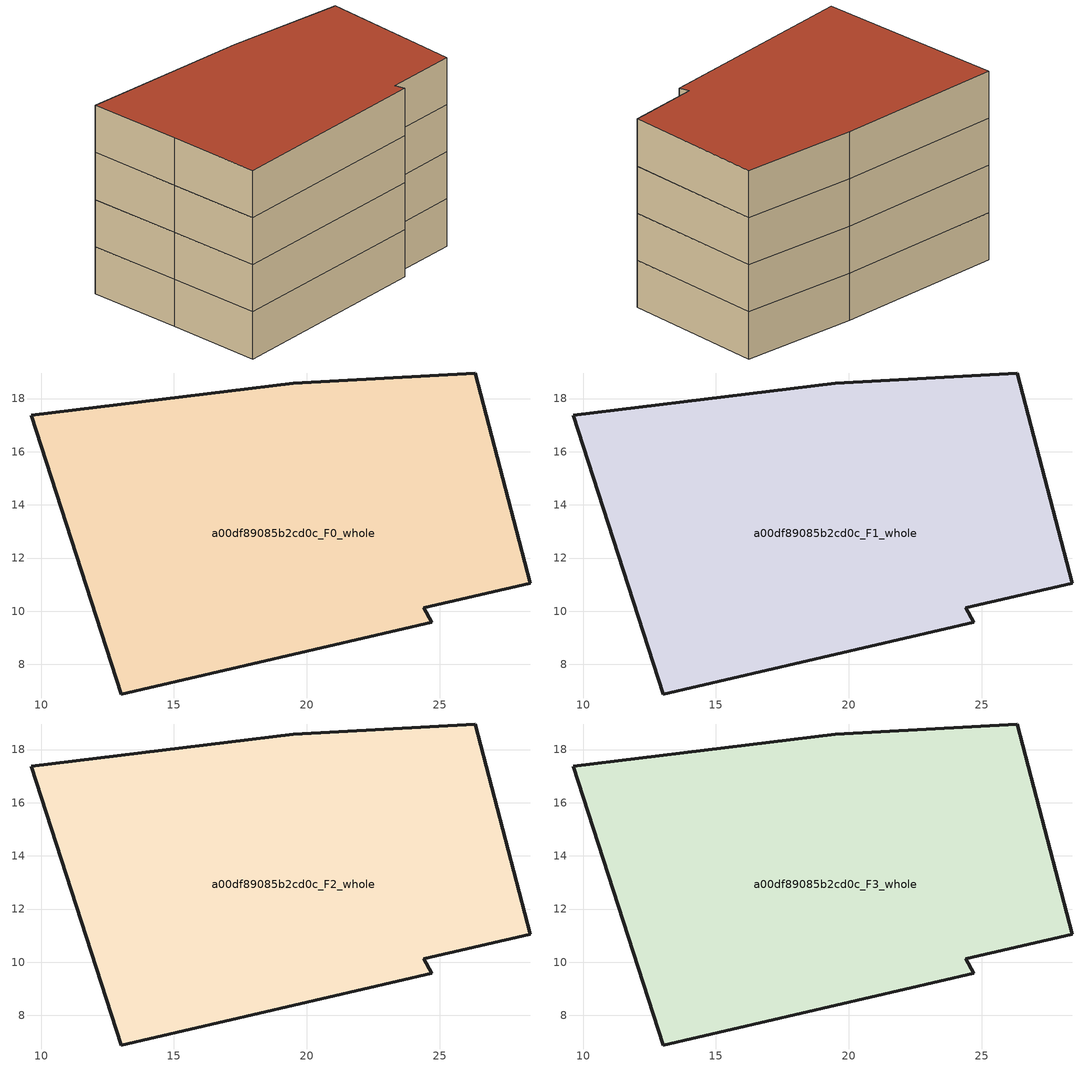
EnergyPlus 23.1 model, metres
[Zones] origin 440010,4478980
a00df89085b2cd0c_F0_whole
 floor ground (EU_floor_Construction): 26.34,18.96 28.4,11.06 24.4,10.13 24.69,9.59 13.01,6.89 11.32,12.13 9.63,17.37 19.48,18.57 z0
 wall outside (EU_wall_Construction): 11.32,12.13 13.01,6.89 24.69,9.59 24.4,10.13 28.4,11.06 26.34,18.96 19.48,18.57 9.63,17.37 11.32,12.13 z0:3
a00df89085b2cd0c_F1_whole
 floor to a00df89085b2cd0c_F0_whole (EU_floor_Construction): 26.34,18.96 28.4,11.06 24.4,10.13 24.69,9.59 13.01,6.89 11.32,12.13 9.63,17.37 19.48,18.57 z3
 wall outside (EU_wall_Construction): 11.32,12.13 13.01,6.89 24.69,9.59 24.4,10.13 28.4,11.06 26.34,18.96 19.48,18.57 9.63,17.37 11.32,12.13 z3:6
a00df89085b2cd0c_F2_whole
 floor to a00df89085b2cd0c_F1_whole (EU_floor_Construction): 26.34,18.96 28.4,11.06 24.4,10.13 24.69,9.59 13.01,6.89 11.32,12.13 9.63,17.37 19.48,18.57 z6
 wall outside (EU_wall_Construction): 11.32,12.13 13.01,6.89 24.69,9.59 24.4,10.13 28.4,11.06 26.34,18.96 19.48,18.57 9.63,17.37 11.32,12.13 z6:9
a00df89085b2cd0c_F3_whole
 floor to a00df89085b2cd0c_F2_whole (EU_floor_Construction): 26.34,18.96 28.4,11.06 24.4,10.13 24.69,9.59 13.01,6.89 11.32,12.13 9.63,17.37 19.48,18.57 z9
 wall outside (EU_wall_Construction): 11.32,12.13 13.01,6.89 24.69,9.59 24.4,10.13 28.4,11.06 26.34,18.96 19.48,18.57 9.63,17.37 11.32,12.13 z9:12
 roof outside (EU_roof_Construction): 28.4,11.06 26.34,18.96 19.48,18.57 9.63,17.37 11.32,12.13 13.01,6.89 24.69,9.59 24.4,10.13 z12
[Building]
EU S2 Campaign: North Axis=0; Terrain=City; Solar Distribution=FullExterior
[Site:Location]
Madrid: Latitude=40.5; Longitude=-3.5; Time Zone=1; Elevation=609
[SizingPeriod:WeatherFileDays]
AnnualSizingPeriod: Begin Month=1; Begin Day of Month=1; End Month=12; End Day of Month=31; Day of Week for Start Day=Monday; Use Weather File Daylight Saving Period=No; Use Weather File Rain and Snow Indicators=No
[MATERIAL]
EU_InternalMass_Material: Roughness=MediumRough; Thickness=0.1; Conductivity=1; Density=1800; Specific Heat=900; Thermal Absorptance=0.9; Solar Absorptance=0.7; Visible Absorptance=0.7
[MATERIAL:NOMASS] Roughness=MediumRough; Thermal Absorptance=0.9; Solar Absorptance=0.7; Visible Absorptance=0.7
Name | Thermal Resistance
EU_wall_NoMass | 0.609216
EU_roof_NoMass | 0.513268
EU_floor_NoMass | 0.568163
[CONSTRUCTION]
EU_wall_Construction: EU_wall_NoMass
EU_roof_Construction: EU_roof_NoMass
EU_floor_Construction: EU_floor_NoMass
EU_InternalMass_Construction: EU_InternalMass_Material
[ZONE] Type=1; Multiplier=1; Ceiling Height=autocalculate; Volume=479.617; Floor Area=autocalculate; Part of Total Floor Area=Yes
a00df89085b2cd0c_F0_whole; a00df89085b2cd0c_F1_whole; a00df89085b2cd0c_F2_whole; a00df89085b2cd0c_F3_whole
[INTERNALMASS] Construction=EU_InternalMass_Construction; Surface Area=148.735
Name | Zone or ZoneList
a00df89085b2cd0c_F0_whole_EU_InternalMass | a00df89085b2cd0c_F0_whole
a00df89085b2cd0c_F1_whole_EU_InternalMass | a00df89085b2cd0c_F1_whole
a00df89085b2cd0c_F2_whole_EU_InternalMass | a00df89085b2cd0c_F2_whole
a00df89085b2cd0c_F3_whole_EU_InternalMass | a00df89085b2cd0c_F3_whole
[OTHEREQUIPMENT] Fuel Type=Electricity; Design Level Calculation Method=Watts/Area; Power per Zone Floor Area=1; Fraction Latent=0; Fraction Radiant=0; Fraction Lost=0; Carbon Dioxide Generation Rate=0; EndUse Subcategory=EU_Step8_InternalGains
Name | Zone or ZoneList or Space or SpaceList | Schedule
EU_Step8_InternalGain_a00df89085b2cd0c_F0_whole_f000 | a00df89085b2cd0c_F0_whole | EU_Step8_GainSchedule_a00df89085b2cd0c_F0_whole_f000
EU_Step8_InternalGain_a00df89085b2cd0c_F1_whole_f000 | a00df89085b2cd0c_F1_whole | EU_Step8_GainSchedule_a00df89085b2cd0c_F1_whole_f000
EU_Step8_InternalGain_a00df89085b2cd0c_F2_whole_f000 | a00df89085b2cd0c_F2_whole | EU_Step8_GainSchedule_a00df89085b2cd0c_F2_whole_f000
EU_Step8_InternalGain_a00df89085b2cd0c_F3_whole_f000 | a00df89085b2cd0c_F3_whole | EU_Step8_GainSchedule_a00df89085b2cd0c_F3_whole_f000
[ZONEVENTILATION:DESIGNFLOWRATE] Schedule=EU_AlwaysOn; Design Flow Rate Calculation Method=AirChanges/Hour; Air Changes per Hour=0.752966; Ventilation Type=Natural; Fan Pressure Rise=0; Fan Total Efficiency=1; Constant Term Coefficient=1; Temperature Term Coefficient=0; Velocity Term Coefficient=0; Velocity Squared Term Coefficient=0; Minimum Indoor Temperature=-100; Maximum Indoor Temperature=100; Delta Temperature=-100; Minimum Outdoor Temperature=-100; Maximum Outdoor Temperature=100; Maximum Wind Speed=40
Name | Zone or ZoneList or Space or SpaceList
EU_ConstantAir_a00df89085b2cd0c_F0_whole | a00df89085b2cd0c_F0_whole
EU_ConstantAir_a00df89085b2cd0c_F1_whole | a00df89085b2cd0c_F1_whole
EU_ConstantAir_a00df89085b2cd0c_F2_whole | a00df89085b2cd0c_F2_whole
EU_ConstantAir_a00df89085b2cd0c_F3_whole | a00df89085b2cd0c_F3_whole
[HVACTEMPLATE:THERMOSTAT] Constant Heating Setpoint=20; Constant Cooling Setpoint=50
EU_HeatOnly_a00df89085b2cd0c_F0_whole; EU_HeatOnly_a00df89085b2cd0c_F1_whole; EU_HeatOnly_a00df89085b2cd0c_F2_whole; EU_HeatOnly_a00df89085b2cd0c_F3_whole
[HVACTEMPLATE:ZONE:IDEALLOADSAIRSYSTEM] System Availability Schedule=EU_AlwaysOn; Maximum Heating Supply Air Temperature=50; Minimum Cooling Supply Air Temperature=13; Maximum Heating Supply Air Humidity Ratio=0.0156; Minimum Cooling Supply Air Humidity Ratio=0.0077; Heating Limit=NoLimit; Cooling Limit=NoLimit; Heating Availability Schedule=EU_AlwaysOn; Cooling Availability Schedule=EU_CoolingOff; Dehumidification Control Type=ConstantSensibleHeatRatio; Cooling Sensible Heat Ratio=0.7; Dehumidification Setpoint=60; Humidification Control Type=None; Humidification Setpoint=30; Outdoor Air Method=None; Outdoor Air Flow Rate per Person=0.00944; Outdoor Air Flow Rate per Zone Floor Area=0; Outdoor Air Flow Rate per Zone=0; Demand Controlled Ventilation Type=None; Outdoor Air Economizer Type=NoEconomizer; Heat Recovery Type=None; Sensible Heat Recovery Effectiveness=0.7; Latent Heat Recovery Effectiveness=0.65
Name | Template Thermostat
a00df89085b2cd0c_F0_whole | EU_HeatOnly_a00df89085b2cd0c_F0_whole
a00df89085b2cd0c_F1_whole | EU_HeatOnly_a00df89085b2cd0c_F1_whole
a00df89085b2cd0c_F2_whole | EU_HeatOnly_a00df89085b2cd0c_F2_whole
a00df89085b2cd0c_F3_whole | EU_HeatOnly_a00df89085b2cd0c_F3_whole
[SIZING:ZONE] Zone Cooling Design Supply Air Temperature Input Method=SupplyAirTemperature; Zone Cooling Design Supply Air Temperature=13; Zone Heating Design Supply Air Temperature Input Method=SupplyAirTemperature; Zone Heating Design Supply Air Temperature=50; Zone Cooling Design Supply Air Humidity Ratio=0.008; Zone Heating Design Supply Air Humidity Ratio=0.008; Cooling Design Air Flow Method=DesignDay; Cooling Design Air Flow Rate=0; Cooling Minimum Air Flow per Zone Floor Area=0.000762; Cooling Minimum Air Flow=0; Cooling Minimum Air Flow Fraction=0.2; Heating Design Air Flow Method=DesignDay; Heating Design Air Flow Rate=0; Heating Maximum Air Flow per Zone Floor Area=0.002032; Heating Maximum Air Flow=0.141576; Heating Maximum Air Flow Fraction=0.3; Account for Dedicated Outdoor Air System=No; Dedicated Outdoor Air System Control Strategy=NeutralSupplyAir; Dedicated Outdoor Air Low Setpoint Temperature for Design=autosize; Dedicated Outdoor Air High Setpoint Temperature for Design=autosize; Zone Load Sizing Method=Sensible Load Only No Latent Load; Zone Latent Cooling Design Supply Air Humidity Ratio Input Method=HumidityRatioDifference; Zone Cooling Design Supply Air Humidity Ratio Difference=0.005; Zone Latent Heating Design Supply Air Humidity Ratio Input Method=HumidityRatioDifference; Zone Humidification Design Supply Air Humidity Ratio Difference=0.005
a00df89085b2cd0c_F0_whole; a00df89085b2cd0c_F1_whole; a00df89085b2cd0c_F2_whole; a00df89085b2cd0c_F3_whole
[SCHEDULE:CONSTANT]
Name | Hourly Value
EU_AlwaysOn | 1
EU_CoolingOff | 0
[SCHEDULE:FILE] Column Number=1; Rows to Skip at Top=0; Number of Hours of Data=8760; Column Separator=Comma; Interpolate to Timestep=No; Minutes per Item=60; Adjust Schedule for Daylight Savings=Yes
Name | File
EU_Step8_GainSchedule_a00df89085b2cd0c_F0_whole_f000 | C:\Users\o_iseri\Desktop\OpenUBEM\openubem\outputs\eu_evidence\EU-11\ES-MAD-BERRUGUETE\idfs\a00df89085b2cd0c\a00df89085b2cd0c_F0_whole_f000_gain.csv
EU_Step8_GainSchedule_a00df89085b2cd0c_F1_whole_f000 | C:\Users\o_iseri\Desktop\OpenUBEM\openubem\outputs\eu_evidence\EU-11\ES-MAD-BERRUGUETE\idfs\a00df89085b2cd0c\a00df89085b2cd0c_F1_whole_f000_gain.csv
EU_Step8_GainSchedule_a00df89085b2cd0c_F2_whole_f000 | C:\Users\o_iseri\Desktop\OpenUBEM\openubem\outputs\eu_evidence\EU-11\ES-MAD-BERRUGUETE\idfs\a00df89085b2cd0c\a00df89085b2cd0c_F2_whole_f000_gain.csv
EU_Step8_GainSchedule_a00df89085b2cd0c_F3_whole_f000 | C:\Users\o_iseri\Desktop\OpenUBEM\openubem\outputs\eu_evidence\EU-11\ES-MAD-BERRUGUETE\idfs\a00df89085b2cd0c\a00df89085b2cd0c_F3_whole_f000_gain.csv
